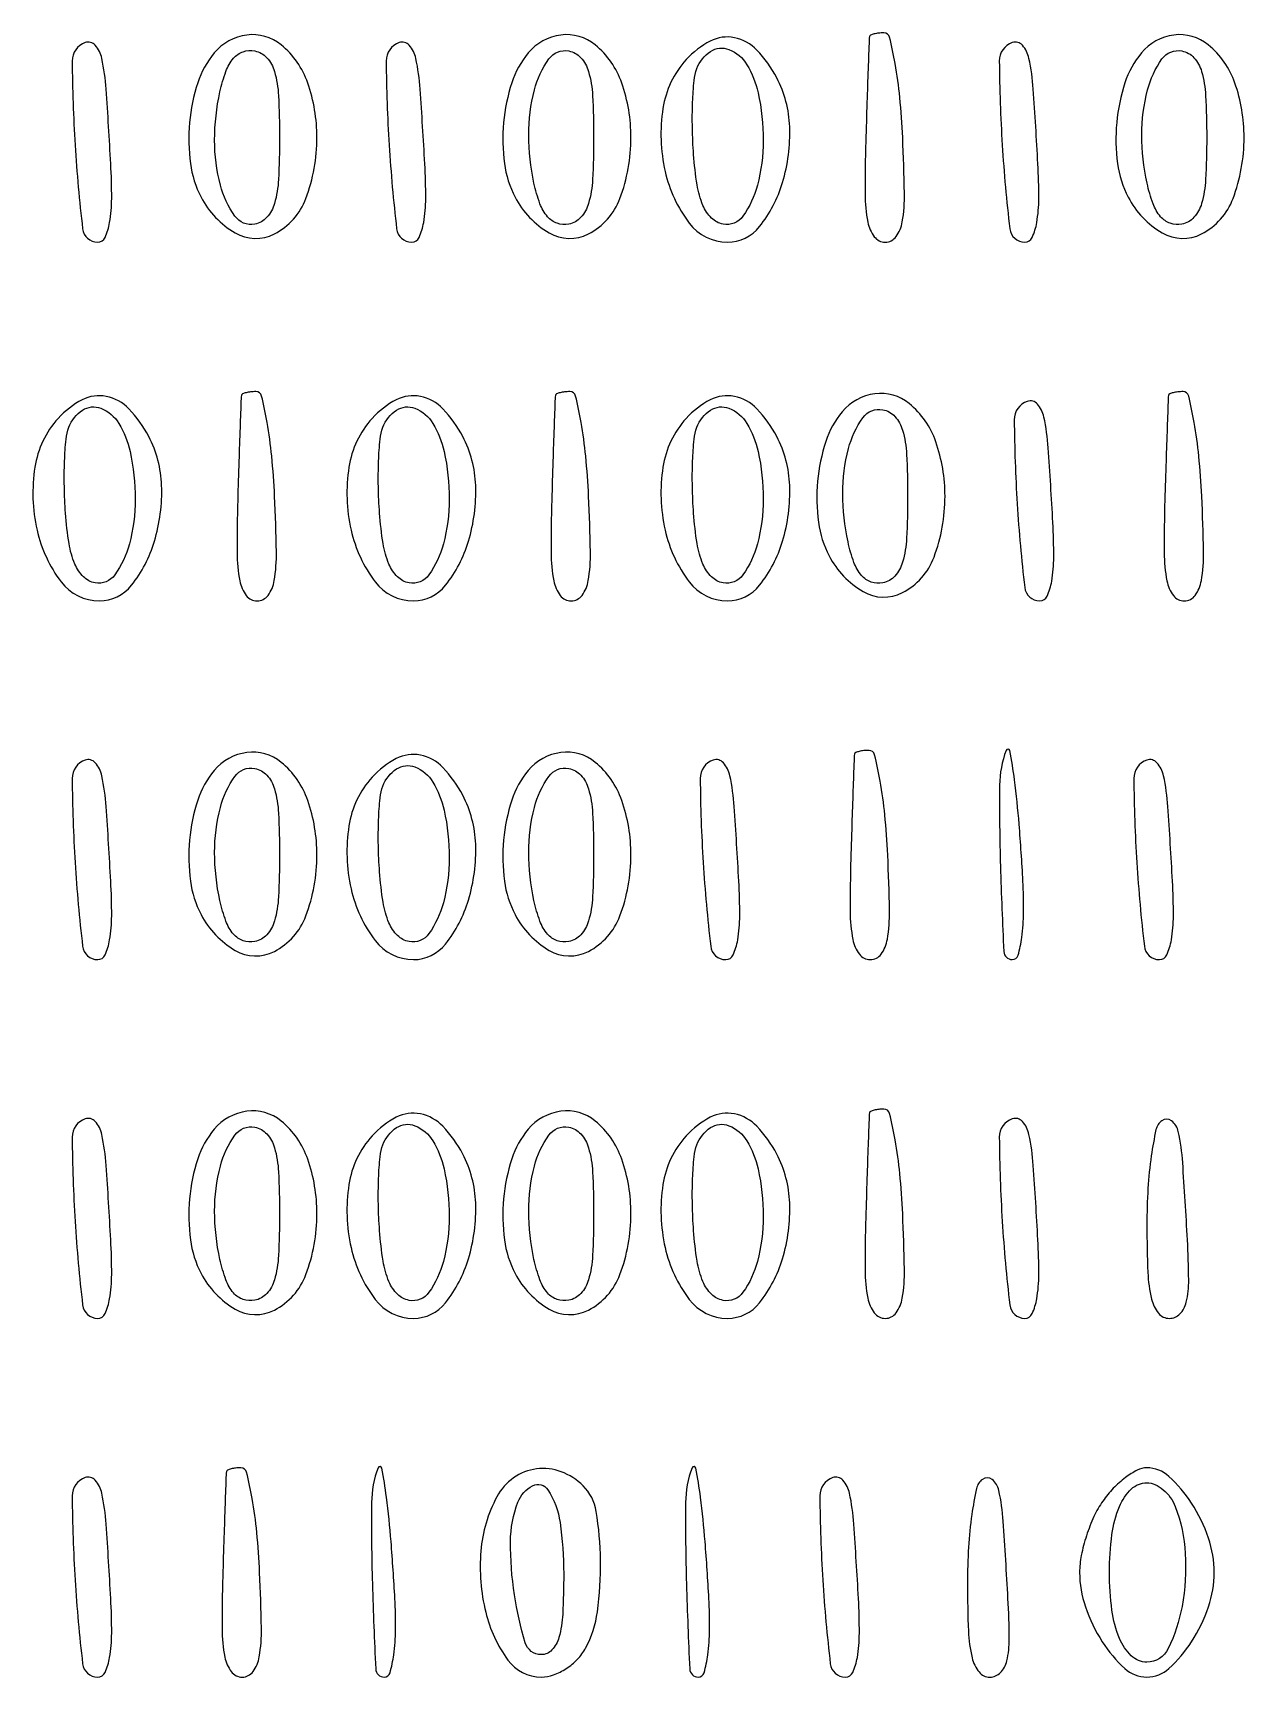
# Model space of a CAD drawing. Extents: x 3 to 461, y 1 to 447.
# Drawn here: x 3 to 84, y 121 to 231 of the extents above; entities that cross this region are included whole.
import ezdxf

# ---------------------------------------------------------------- set-up
doc = ezdxf.new("R2010")
doc.units = 0

msp = doc.modelspace()

# ---------------------------------------------------------------- linework, layer by layer
for points in [[(6.5, 230.346807, 0.322756), (5.629225, 229.118613, 0.013709), (5.826833, 223.488755, 0.013518), (6.329002, 217.895218, 0.380316), (7.335327, 216.999378, 0.293132), (7.829433, 217.315913, 0.066457), (8.135998, 218.313894, 0.040687), (8.271923, 219.928477, 0.014401), (8.211239, 222.249378, 0.003469), (7.902462, 227.233127, 0.034877), (7.614867, 229.295715, 0.129863), (7.175309, 230.168494, 0.302673)], [(15.128383, 229.654692, 0.094502), (14.029005, 227.662605, 0.056296), (13.480181, 225.001153, 0.055896), (13.537255, 222.255785, 0.087426), (14.249263, 220.008858, 0.141095), (16.527863, 217.619235, 0.256504), (19.150066, 217.549324, 0.186428), (21.262851, 219.926188, 0.089745), (22, 224, 0.083882), (21.383884, 227.646661, 0.137736), (19.606715, 230.197571, 0.207897), (17.303572, 230.856354, 0.188878)], [(27.5, 230.346807, 0.322756), (26.629225, 229.118613, 0.013709), (26.826833, 223.488755, 0.013518), (27.329002, 217.895218, 0.380316), (28.335327, 216.999378, 0.293132), (28.829433, 217.315913, 0.066457), (29.135998, 218.313894, 0.040687), (29.271923, 219.928477, 0.014401), (29.211239, 222.249378, 0.003469), (28.902462, 227.233127, 0.034877), (28.614867, 229.295715, 0.129863), (28.175309, 230.168494, 0.302673)], [(36.128383, 229.654692, 0.094502), (35.029005, 227.662605, 0.056296), (34.480181, 225.001153, 0.055896), (34.537255, 222.255785, 0.087426), (35.249263, 220.008858, 0.141095), (37.527863, 217.619235, 0.256504), (40.150066, 217.549324, 0.186428), (42.262851, 219.926188, 0.089745), (43, 224, 0.083882), (42.383884, 227.646661, 0.137736), (40.606715, 230.197571, 0.207897), (38.303572, 230.856354, 0.188878)], [(46.688493, 229.208283, 0.146573), (45.136518, 225.949737, 0.094226), (45.281883, 221.735413, 0.106996), (46.895251, 218.268519, 0.234686), (49.448984, 217, 0.229487), (51.59742, 218.040897, 0.094441), (53.130897, 220.98537, 0.08186), (53.613628, 224.722252, 0.112064), (52.750737, 227.991142, 0.070025), (51.423297, 229.846215, 0.154137), (49.912836, 230.679258, 0.170459), (48.30555, 230.453521, 0.089746)], [(51.5, 227, -0.054125), (51.846857, 223.802643, -0.06511), (51.454802, 220.806647, -0.088961), (50.488179, 218.740628, -0.293799), (49.158318, 218.202959, -0.150415), (48.3844, 218.611687, -0.097019), (47.813491, 219.459076, -0.060694), (47.421332, 220.832132, -0.021306), (47.186912, 222.873031, -0.013057), (47.106103, 224.642233, -0.014399), (47.121982, 226.356317, -0.013886), (47.218065, 227.813788, -0.068308), (47.405527, 228.614404, -0.156254), (48.323686, 229.758186, -0.244706), (49.551104, 229.886804, -0.164407), (50.752888, 228.871529, -0.081989)], [(58.948969, 230.75, 0.041225), (58.925395, 230.552751, 0.000213), (58.854482, 228.590464, 0.000953), (58.778922, 226.355126, 0.000604), (58.698969, 223.749453, 0.008385), (58.654197, 220.223465, 0.046603), (58.837795, 218.340736, 0.113805), (59.271336, 217.361997, 0.235737), (60, 216.9972, 0.240193), (60.728644, 217.367617, 0.11645), (61.143782, 218.357314, 0.045576), (61.287215, 220.286166, 0.007631), (61.167941, 223.997747, 0.012277), (60.97449, 226.682188, 0.020043), (60.663779, 228.943088, 0.014965), (60.294937, 230.703073, 0.34652), (59.917941, 231, 0.025607), (59.562603, 230.98179, 0.037541), (59.254655, 230.926562, 0.042043), (59.026543, 230.846759, 0.241769)], [(68.5, 230.346807, 0.322756), (67.629225, 229.118613, 0.013709), (67.826833, 223.488755, 0.013518), (68.329002, 217.895218, 0.380316), (69.335327, 216.999378, 0.293132), (69.829433, 217.315913, 0.066457), (70.135998, 218.313894, 0.040687), (70.271923, 219.928477, 0.014401), (70.211239, 222.249378, 0.003469), (69.902462, 227.233127, 0.034877), (69.614867, 229.295715, 0.129863), (69.175309, 230.168494, 0.302673)], [(77.128383, 229.654692, 0.094502), (76.029005, 227.662605, 0.056296), (75.480181, 225.001153, 0.055896), (75.537255, 222.255785, 0.087426), (76.249263, 220.008858, 0.141095), (78.527863, 217.619235, 0.256504), (81.150066, 217.549324, 0.186428), (83.262851, 219.926188, 0.089745), (84, 224, 0.083882), (83.383884, 227.646661, 0.137736), (81.606715, 230.197571, 0.207897), (79.303572, 230.856354, 0.188878)], [(19.5, 224, -0.012749), (19.428621, 221.201057, -0.057027), (19.159655, 219.585016, -0.114121), (18.64899, 218.663679, -0.163219), (17.841682, 218.208027, -0.294654), (16.507853, 218.745168, -0.089595), (15.543156, 220.814921, -0.065138), (15.157413, 223.827485, -0.053417), (15.512227, 227.055668, -0.033266), (15.910571, 228.426945, -0.089246), (16.420073, 229.30206, -0.134895), (17.06031, 229.737601, -0.130598), (17.841682, 229.791973, -0.163219), (18.64899, 229.336321, -0.114121), (19.159655, 228.414984, -0.057027), (19.428621, 226.798943, -0.012749)], [(40.5, 224, -0.012749), (40.428621, 221.201057, -0.057027), (40.159655, 219.585016, -0.114121), (39.64899, 218.663679, -0.163219), (38.841682, 218.208027, -0.130598), (38.06031, 218.262399, -0.134895), (37.420073, 218.69794, -0.089246), (36.910571, 219.573055, -0.033266), (36.512227, 220.944332, -0.053417), (36.157413, 224.172515, -0.065138), (36.543156, 227.185079, -0.089595), (37.507853, 229.254832, -0.294654), (38.841682, 229.791973, -0.163219), (39.64899, 229.336321, -0.114121), (40.159655, 228.414984, -0.057027), (40.428621, 226.798943, -0.012749)], [(81.5, 224, -0.012749), (81.428621, 221.201057, -0.057027), (81.159655, 219.585016, -0.114121), (80.64899, 218.663679, -0.163219), (79.841682, 218.208027, -0.130598), (79.06031, 218.262399, -0.134895), (78.420073, 218.69794, -0.089246), (77.910571, 219.573055, -0.033266), (77.512227, 220.944332, -0.053417), (77.157413, 224.172515, -0.065138), (77.543156, 227.185079, -0.089595), (78.507853, 229.254832, -0.294654), (79.841682, 229.791973, -0.163219), (80.64899, 229.336321, -0.114121), (81.159655, 228.414984, -0.057027), (81.428621, 226.798943, -0.012749)], [(16.948969, 206.75, 0.041225), (16.925395, 206.552751, 0.000213), (16.854482, 204.590464, 0.000953), (16.778922, 202.355126, 0.000604), (16.698969, 199.749453, 0.008385), (16.654197, 196.223465, 0.046603), (16.837795, 194.340736, 0.113805), (17.271336, 193.361997, 0.235737), (18, 192.9972, 0.240193), (18.728644, 193.367617, 0.11645), (19.143782, 194.357314, 0.045576), (19.287215, 196.286166, 0.007631), (19.167941, 199.997747, 0.012277), (18.97449, 202.682188, 0.020043), (18.663779, 204.943088, 0.014965), (18.294937, 206.703073, 0.34652), (17.917941, 207, 0.025607), (17.562603, 206.98179, 0.037541), (17.254655, 206.926562, 0.042043), (17.026543, 206.846759, 0.241769)], [(37.948969, 206.75, 0.041225), (37.925395, 206.552751, 0.000213), (37.854482, 204.590464, 0.000953), (37.778922, 202.355126, 0.000604), (37.698969, 199.749453, 0.008385), (37.654197, 196.223465, 0.046603), (37.837795, 194.340736, 0.113805), (38.271336, 193.361997, 0.235737), (39, 192.9972, 0.240193), (39.728644, 193.367617, 0.11645), (40.143782, 194.357314, 0.045576), (40.287215, 196.286166, 0.007631), (40.167941, 199.997747, 0.012277), (39.97449, 202.682188, 0.020043), (39.663779, 204.943088, 0.014965), (39.294937, 206.703073, 0.34652), (38.917941, 207, 0.025607), (38.562603, 206.98179, 0.037541), (38.254655, 206.926562, 0.042043), (38.026543, 206.846759, 0.241769)], [(57.128383, 205.654692, 0.094502), (56.029005, 203.662605, 0.056296), (55.480181, 201.001153, 0.055896), (55.537255, 198.255785, 0.087426), (56.249263, 196.008858, 0.141095), (58.527863, 193.619235, 0.256504), (61.150066, 193.549324, 0.186428), (63.262851, 195.926188, 0.089745), (64, 200, 0.083882), (63.383884, 203.646661, 0.137736), (61.606715, 206.197571, 0.207897), (59.303572, 206.856354, 0.188878)], [(78.948969, 206.75, 0.041225), (78.925395, 206.552751, 0.000213), (78.854482, 204.590464, 0.000953), (78.778922, 202.355126, 0.000604), (78.698969, 199.749453, 0.008385), (78.654197, 196.223465, 0.046603), (78.837795, 194.340736, 0.113805), (79.271336, 193.361997, 0.235737), (80, 192.9972, 0.240193), (80.728644, 193.367617, 0.11645), (81.143782, 194.357314, 0.045576), (81.287215, 196.286166, 0.007631), (81.167941, 199.997747, 0.012277), (80.97449, 202.682188, 0.020043), (80.663779, 204.943088, 0.014965), (80.294937, 206.703073, 0.34652), (79.917941, 207, 0.025607), (79.562603, 206.98179, 0.037541), (79.254655, 206.926562, 0.042043), (79.026543, 206.846759, 0.241769)], [(4.688493, 205.208283, 0.146573), (3.136518, 201.949737, 0.094226), (3.281883, 197.735413, 0.106996), (4.895251, 194.268519, 0.234686), (7.448984, 193, 0.229487), (9.59742, 194.040897, 0.094441), (11.130897, 196.98537, 0.08186), (11.613628, 200.722252, 0.112064), (10.750737, 203.991142, 0.070025), (9.423297, 205.846215, 0.154137), (7.912836, 206.679258, 0.170459), (6.30555, 206.453521, 0.089746)], [(9.5, 203, -0.054125), (9.846857, 199.802643, -0.06511), (9.454802, 196.806647, -0.088961), (8.488179, 194.740628, -0.293799), (7.158318, 194.202959, -0.150415), (6.3844, 194.611687, -0.097019), (5.813491, 195.459076, -0.060694), (5.421332, 196.832132, -0.021306), (5.186912, 198.873031, -0.013057), (5.106103, 200.642233, -0.014399), (5.121982, 202.356317, -0.013886), (5.218065, 203.813788, -0.068308), (5.405527, 204.614404, -0.156254), (6.323686, 205.758186, -0.244706), (7.551104, 205.886804, -0.164407), (8.752888, 204.871529, -0.081989)], [(25.688493, 205.208283, 0.146573), (24.136518, 201.949737, 0.094226), (24.281883, 197.735413, 0.106996), (25.895251, 194.268519, 0.234686), (28.448984, 193, 0.229487), (30.59742, 194.040897, 0.094441), (32.130897, 196.98537, 0.08186), (32.613628, 200.722252, 0.112064), (31.750737, 203.991142, 0.070025), (30.423297, 205.846215, 0.154137), (28.912836, 206.679258, 0.170459), (27.30555, 206.453521, 0.089746)], [(30.5, 203, -0.054125), (30.846857, 199.802643, -0.06511), (30.454802, 196.806647, -0.088961), (29.488179, 194.740628, -0.293799), (28.158318, 194.202959, -0.150415), (27.3844, 194.611687, -0.097019), (26.813491, 195.459076, -0.060694), (26.421332, 196.832132, -0.021306), (26.186912, 198.873031, -0.013057), (26.106103, 200.642233, -0.014399), (26.121982, 202.356317, -0.013886), (26.218065, 203.813788, -0.068308), (26.405527, 204.614404, -0.156254), (27.323686, 205.758186, -0.244706), (28.551104, 205.886804, -0.164407), (29.752888, 204.871529, -0.081989)], [(46.688493, 205.208283, 0.146573), (45.136518, 201.949737, 0.094226), (45.281883, 197.735413, 0.106996), (46.895251, 194.268519, 0.234686), (49.448984, 193, 0.229487), (51.59742, 194.040897, 0.094441), (53.130897, 196.98537, 0.08186), (53.613628, 200.722252, 0.112064), (52.750737, 203.991142, 0.070025), (51.423297, 205.846215, 0.154137), (49.912836, 206.679258, 0.170459), (48.30555, 206.453521, 0.089746)], [(51.5, 203, -0.054125), (51.846857, 199.802643, -0.06511), (51.454802, 196.806647, -0.088961), (50.488179, 194.740628, -0.293799), (49.158318, 194.202959, -0.150415), (48.3844, 194.611687, -0.097019), (47.813491, 195.459076, -0.060694), (47.421332, 196.832132, -0.021306), (47.186912, 198.873031, -0.013057), (47.106103, 200.642233, -0.014399), (47.121982, 202.356317, -0.013886), (47.218065, 203.813788, -0.068308), (47.405527, 204.614404, -0.156254), (48.323686, 205.758186, -0.244706), (49.551104, 205.886804, -0.164407), (50.752888, 204.871529, -0.081989)], [(61.5, 200, -0.012749), (61.428621, 197.201057, -0.057027), (61.159655, 195.585016, -0.114121), (60.64899, 194.663679, -0.163219), (59.841682, 194.208027, -0.130598), (59.06031, 194.262399, -0.134895), (58.420073, 194.69794, -0.089246), (57.910571, 195.573055, -0.033266), (57.512227, 196.944332, -0.053417), (57.157413, 200.172515, -0.065138), (57.543156, 203.185079, -0.089595), (58.507853, 205.254832, -0.294654), (59.841682, 205.791973, -0.163219), (60.64899, 205.336321, -0.114121), (61.159655, 204.414984, -0.057027), (61.428621, 202.798943, -0.012749)], [(69.5, 206.346807, 0.322756), (68.629225, 205.118613, 0.013709), (68.826833, 199.488755, 0.013518), (69.329002, 193.895218, 0.380316), (70.335327, 192.999378, 0.293132), (70.829433, 193.315913, 0.066457), (71.135998, 194.313894, 0.040687), (71.271923, 195.928477, 0.014401), (71.211239, 198.249378, 0.003469), (70.902462, 203.233127, 0.034877), (70.614867, 205.295715, 0.129863), (70.175309, 206.168494, 0.302673)], [(15.128383, 181.654692, 0.094502), (14.029005, 179.662605, 0.056296), (13.480181, 177.001153, 0.055896), (13.537255, 174.255785, 0.087426), (14.249263, 172.008858, 0.141095), (16.527863, 169.619235, 0.256504), (19.150066, 169.549324, 0.186428), (21.262851, 171.926188, 0.089745), (22, 176, 0.083882), (21.383884, 179.646661, 0.137736), (19.606715, 182.197571, 0.207897), (17.303572, 182.856354, 0.188878)], [(25.688493, 181.208283, 0.146573), (24.136518, 177.949737, 0.094226), (24.281883, 173.735413, 0.106996), (25.895251, 170.268519, 0.234686), (28.448984, 169, 0.229487), (30.59742, 170.040897, 0.094441), (32.130897, 172.98537, 0.08186), (32.613628, 176.722252, 0.112064), (31.750737, 179.991142, 0.070025), (30.423297, 181.846215, 0.154137), (28.912836, 182.679258, 0.170459), (27.30555, 182.453521, 0.089746)], [(36.128383, 181.654692, 0.094502), (35.029005, 179.662605, 0.056296), (34.480181, 177.001153, 0.055896), (34.537255, 174.255785, 0.087426), (35.249263, 172.008858, 0.141095), (37.527863, 169.619235, 0.256504), (40.150066, 169.549324, 0.186428), (42.262851, 171.926188, 0.089745), (43, 176, 0.083882), (42.383884, 179.646661, 0.137736), (40.606715, 182.197571, 0.207897), (38.303572, 182.856354, 0.188878)], [(57.948969, 182.75, 0.041225), (57.925395, 182.552751, 0.000213), (57.854482, 180.590464, 0.000953), (57.778922, 178.355126, 0.000604), (57.698969, 175.749453, 0.008385), (57.654197, 172.223465, 0.046603), (57.837795, 170.340736, 0.113805), (58.271336, 169.361997, 0.235737), (59, 168.9972, 0.240193), (59.728644, 169.367617, 0.11645), (60.143782, 170.357314, 0.045576), (60.287215, 172.286166, 0.007631), (60.167941, 175.997747, 0.012277), (59.97449, 178.682188, 0.020043), (59.663779, 180.943088, 0.014965), (59.294937, 182.703073, 0.34652), (58.917941, 183, 0.025607), (58.562603, 182.98179, 0.037541), (58.254655, 182.926562, 0.042043), (58.026543, 182.846759, 0.241769)], [(68.085151, 183, 0.087437), (67.651789, 180.669279, 0.009757), (67.706602, 175.246725, 0.004642), (67.928602, 169.543378, 0.400147), (68.5, 168.998831, 0.336411), (68.886905, 169.292325, 0.034554), (69.13417, 170.489231, 0.030884), (69.256808, 172.168701, 0.016523), (69.211239, 174.249378, 0.005952), (68.955966, 178.062615, 0.012309), (68.647873, 181.032599, 0.015502), (68.335815, 182.978859, 0.757581)], [(6.5, 182.346807, 0.322756), (5.629225, 181.118613, 0.013709), (5.826833, 175.488755, 0.013518), (6.329002, 169.895218, 0.380316), (7.335327, 168.999378, 0.293132), (7.829433, 169.315913, 0.066457), (8.135998, 170.313894, 0.040687), (8.271923, 171.928477, 0.014401), (8.211239, 174.249378, 0.003469), (7.902462, 179.233127, 0.034877), (7.614867, 181.295715, 0.129863), (7.175309, 182.168494, 0.302673)], [(19.5, 176, -0.012749), (19.428621, 173.201057, -0.057027), (19.159655, 171.585016, -0.114121), (18.64899, 170.663679, -0.163219), (17.841682, 170.208027, -0.130598), (17.06031, 170.262399, -0.134895), (16.420073, 170.69794, -0.089246), (15.910571, 171.573055, -0.033266), (15.512227, 172.944332, -0.053417), (15.157413, 176.172515, -0.065138), (15.543156, 179.185079, -0.089595), (16.507853, 181.254832, -0.294654), (17.841682, 181.791973, -0.163219), (18.64899, 181.336321, -0.114121), (19.159655, 180.414984, -0.057027), (19.428621, 178.798943, -0.012749)], [(30.5, 179, -0.054125), (30.846857, 175.802643, -0.06511), (30.454802, 172.806647, -0.088961), (29.488179, 170.740628, -0.293799), (28.158318, 170.202959, -0.150415), (27.3844, 170.611687, -0.097019), (26.813491, 171.459076, -0.060694), (26.421332, 172.832132, -0.021306), (26.186912, 174.873031, -0.013057), (26.106103, 176.642233, -0.014399), (26.121982, 178.356317, -0.013886), (26.218065, 179.813788, -0.068308), (26.405527, 180.614404, -0.156254), (27.323686, 181.758186, -0.244706), (28.551104, 181.886804, -0.164407), (29.752888, 180.871529, -0.081989)], [(40.5, 176, -0.012749), (40.428621, 173.201057, -0.057027), (40.159655, 171.585016, -0.114121), (39.64899, 170.663679, -0.163219), (38.841682, 170.208027, -0.130598), (38.06031, 170.262399, -0.134895), (37.420073, 170.69794, -0.089246), (36.910571, 171.573055, -0.033266), (36.512227, 172.944332, -0.053417), (36.157413, 176.172515, -0.065138), (36.543156, 179.185079, -0.089595), (37.507853, 181.254832, -0.294654), (38.841682, 181.791973, -0.163219), (39.64899, 181.336321, -0.114121), (40.159655, 180.414984, -0.057027), (40.428621, 178.798943, -0.012749)], [(48.5, 182.346807, 0.322756), (47.629225, 181.118613, 0.013709), (47.826833, 175.488755, 0.013518), (48.329002, 169.895218, 0.380316), (49.335327, 168.999378, 0.293132), (49.829433, 169.315913, 0.066457), (50.135998, 170.313894, 0.040687), (50.271923, 171.928477, 0.014401), (50.211239, 174.249378, 0.003469), (49.902462, 179.233127, 0.034877), (49.614867, 181.295715, 0.129863), (49.175309, 182.168494, 0.302673)], [(77.5, 182.346807, 0.322756), (76.629225, 181.118613, 0.013709), (76.826833, 175.488755, 0.013518), (77.329002, 169.895218, 0.380316), (78.335327, 168.999378, 0.293132), (78.829433, 169.315913, 0.066457), (79.135998, 170.313894, 0.040687), (79.271923, 171.928477, 0.014401), (79.211239, 174.249378, 0.003469), (78.902462, 179.233127, 0.034877), (78.614867, 181.295715, 0.129863), (78.175309, 182.168494, 0.302673)], [(15.128383, 157.654692, 0.094502), (14.029005, 155.662605, 0.056296), (13.480181, 153.001153, 0.055896), (13.537255, 150.255785, 0.087426), (14.249263, 148.008858, 0.141095), (16.527863, 145.619235, 0.256504), (19.150066, 145.549324, 0.186428), (21.262851, 147.926188, 0.089745), (22, 152, 0.083882), (21.383884, 155.646661, 0.137736), (19.606715, 158.197571, 0.207897), (17.303572, 158.856354, 0.188878)], [(25.688493, 157.208283, 0.146573), (24.136518, 153.949737, 0.094226), (24.281883, 149.735413, 0.106996), (25.895251, 146.268519, 0.234686), (28.448984, 145, 0.229487), (30.59742, 146.040897, 0.094441), (32.130897, 148.98537, 0.08186), (32.613628, 152.722252, 0.112064), (31.750737, 155.991142, 0.070025), (30.423297, 157.846215, 0.154137), (28.912836, 158.679258, 0.170459), (27.30555, 158.453521, 0.089746)], [(36.128383, 157.654692, 0.094502), (35.029005, 155.662605, 0.056296), (34.480181, 153.001153, 0.055896), (34.537255, 150.255785, 0.087426), (35.249263, 148.008858, 0.141095), (37.527863, 145.619235, 0.256504), (40.150066, 145.549324, 0.186428), (42.262851, 147.926188, 0.089745), (43, 152, 0.083882), (42.383884, 155.646661, 0.137736), (40.606715, 158.197571, 0.207897), (38.303572, 158.856354, 0.188878)], [(46.688493, 157.208283, 0.146573), (45.136518, 153.949737, 0.094226), (45.281883, 149.735413, 0.106996), (46.895251, 146.268519, 0.234686), (49.448984, 145, 0.229487), (51.59742, 146.040897, 0.094441), (53.130897, 148.98537, 0.08186), (53.613628, 152.722252, 0.112064), (52.750737, 155.991142, 0.070025), (51.423297, 157.846215, 0.154137), (49.912836, 158.679258, 0.170459), (48.30555, 158.453521, 0.089746)], [(58.948969, 158.75, 0.041225), (58.925395, 158.552751, 0.000213), (58.854482, 156.590464, 0.000953), (58.778922, 154.355126, 0.000604), (58.698969, 151.749453, 0.008385), (58.654197, 148.223465, 0.046603), (58.837795, 146.340736, 0.113805), (59.271336, 145.361997, 0.235737), (60, 144.9972, 0.240193), (60.728644, 145.367617, 0.11645), (61.143782, 146.357314, 0.045576), (61.287215, 148.286166, 0.007631), (61.167941, 151.997747, 0.012277), (60.97449, 154.682188, 0.020043), (60.663779, 156.943088, 0.014965), (60.294937, 158.703073, 0.34652), (59.917941, 159, 0.025607), (59.562603, 158.98179, 0.037541), (59.254655, 158.926562, 0.042043), (59.026543, 158.846759, 0.241769)], [(6.5, 158.346807, 0.322756), (5.629225, 157.118613, 0.013709), (5.826833, 151.488755, 0.013518), (6.329002, 145.895218, 0.380316), (7.335327, 144.999378, 0.293132), (7.829433, 145.315913, 0.066457), (8.135998, 146.313894, 0.040687), (8.271923, 147.928477, 0.014401), (8.211239, 150.249378, 0.003469), (7.902462, 155.233127, 0.034877), (7.614867, 157.295715, 0.129863), (7.175309, 158.168494, 0.302673)], [(19.5, 152, -0.012749), (19.428621, 149.201057, -0.057027), (19.159655, 147.585016, -0.114121), (18.64899, 146.663679, -0.163219), (17.841682, 146.208027, -0.130598), (17.06031, 146.262399, -0.134895), (16.420073, 146.69794, -0.089246), (15.910571, 147.573055, -0.033266), (15.512227, 148.944332, -0.053417), (15.157413, 152.172515, -0.065138), (15.543156, 155.185079, -0.089595), (16.507853, 157.254832, -0.294654), (17.841682, 157.791973, -0.163219), (18.64899, 157.336321, -0.114121), (19.159655, 156.414984, -0.057027), (19.428621, 154.798943, -0.012749)], [(30.5, 155, -0.054125), (30.846857, 151.802643, -0.06511), (30.454802, 148.806647, -0.088961), (29.488179, 146.740628, -0.293799), (28.158318, 146.202959, -0.150415), (27.3844, 146.611687, -0.097019), (26.813491, 147.459076, -0.060694), (26.421332, 148.832132, -0.021306), (26.186912, 150.873031, -0.013057), (26.106103, 152.642233, -0.014399), (26.121982, 154.356317, -0.013886), (26.218065, 155.813788, -0.068308), (26.405527, 156.614404, -0.156254), (27.323686, 157.758186, -0.244706), (28.551104, 157.886804, -0.164407), (29.752888, 156.871529, -0.081989)], [(40.5, 152, -0.012749), (40.428621, 149.201057, -0.057027), (40.159655, 147.585016, -0.114121), (39.64899, 146.663679, -0.163219), (38.841682, 146.208027, -0.130598), (38.06031, 146.262399, -0.134895), (37.420073, 146.69794, -0.089246), (36.910571, 147.573055, -0.033266), (36.512227, 148.944332, -0.053417), (36.157413, 152.172515, -0.065138), (36.543156, 155.185079, -0.089595), (37.507853, 157.254832, -0.294654), (38.841682, 157.791973, -0.163219), (39.64899, 157.336321, -0.114121), (40.159655, 156.414984, -0.057027), (40.428621, 154.798943, -0.012749)], [(51.5, 155, -0.054125), (51.846857, 151.802643, -0.06511), (51.454802, 148.806647, -0.088961), (50.488179, 146.740628, -0.293799), (49.158318, 146.202959, -0.150415), (48.3844, 146.611687, -0.097019), (47.813491, 147.459076, -0.060694), (47.421332, 148.832132, -0.021306), (47.186912, 150.873031, -0.013057), (47.106103, 152.642233, -0.014399), (47.121982, 154.356317, -0.013886), (47.218065, 155.813788, -0.068308), (47.405527, 156.614404, -0.156254), (48.323686, 157.758186, -0.244706), (49.551104, 157.886804, -0.164407), (50.752888, 156.871529, -0.081989)], [(68.5, 158.346807, 0.322756), (67.629225, 157.118613, 0.013709), (67.826833, 151.488755, 0.013518), (68.329002, 145.895218, 0.380316), (69.335327, 144.999378, 0.293132), (69.829433, 145.315913, 0.066457), (70.135998, 146.313894, 0.040687), (70.271923, 147.928477, 0.014401), (70.211239, 150.249378, 0.003469), (69.902462, 155.233127, 0.034877), (69.614867, 157.295715, 0.129863), (69.175309, 158.168494, 0.302673)], [(78.5, 158.224355, 0.184699), (78.107947, 157.624161, 0.017745), (77.79375, 155.876306, 0.020716), (77.572865, 153.69568, 0.014882), (77.5, 151.248177, 0.009975), (77.56348, 148.066693, 0.048945), (77.809934, 146.288372, 0.111046), (78.273479, 145.344973, 0.227219), (79, 144.997555, 0.202174), (79.708203, 145.296787, 0.137198), (80.133048, 146.07564, 0.058818), (80.296213, 147.56433, 0.011652), (80.211239, 150.249378, 0.003302), (79.892537, 155.421329, 0.035821), (79.601458, 157.49047, 0.175802), (79.149353, 158.212521, 0.334226)], [(6.5, 134.346807, 0.322756), (5.629225, 133.118613, 0.013709), (5.826833, 127.488755, 0.013518), (6.329002, 121.895218, 0.380316), (7.335327, 120.999378, 0.293132), (7.829433, 121.315913, 0.066457), (8.135998, 122.313894, 0.040687), (8.271923, 123.928477, 0.014401), (8.211239, 126.249378, 0.003469), (7.902462, 131.233127, 0.034877), (7.614867, 133.295715, 0.129863), (7.175309, 134.168494, 0.302673)], [(15.948969, 134.75, 0.041225), (15.925395, 134.552751, 0.000213), (15.854482, 132.590464, 0.000953), (15.778922, 130.355126, 0.000604), (15.698969, 127.749453, 0.008385), (15.654197, 124.223465, 0.046603), (15.837795, 122.340736, 0.113805), (16.271336, 121.361997, 0.235737), (17, 120.9972, 0.240193), (17.728644, 121.367617, 0.11645), (18.143782, 122.357314, 0.045576), (18.287215, 124.286166, 0.007631), (18.167941, 127.997747, 0.012277), (17.97449, 130.682188, 0.020043), (17.663779, 132.943088, 0.014965), (17.294937, 134.703073, 0.34652), (16.917941, 135, 0.025607), (16.562603, 134.98179, 0.037541), (16.254655, 134.926562, 0.042043), (16.026543, 134.846759, 0.241769)], [(26.085151, 135, 0.087437), (25.651789, 132.669279, 0.009757), (25.706602, 127.246725, 0.004642), (25.928602, 121.543378, 0.400147), (26.5, 120.998831, 0.336411), (26.886905, 121.292325, 0.034554), (27.13417, 122.489231, 0.030884), (27.256808, 124.168701, 0.016523), (27.211239, 126.249378, 0.005952), (26.955966, 130.062615, 0.012309), (26.647873, 133.032599, 0.015502), (26.335815, 134.978859, 0.757581)], [(34.035184, 133.065741, 0.102467), (32.961603, 129.430656, 0.081153), (33.285668, 125.336995, 0.096792), (34.767299, 122.139596, 0.240451), (37, 121, 0.087112), (37.814841, 121.14305, 0.057687), (38.666888, 121.568188, 0.056109), (39.425485, 122.194495, 0.069395), (39.964816, 122.934259, 0.089), (40.755213, 125.369292, 0.037893), (40.963495, 128.803088, 0.036114), (40.675941, 132.08613, 0.157748), (39.8, 133.8, 0.10819), (38.338635, 134.736392, 0.120833), (36.679399, 134.926055, 0.123406), (35.146845, 134.32765, 0.115908)], [(47.085151, 135, 0.087437), (46.651789, 132.669279, 0.009757), (46.706602, 127.246725, 0.004642), (46.928602, 121.543378, 0.400147), (47.5, 120.998831, 0.336411), (47.886905, 121.292325, 0.034554), (48.13417, 122.489231, 0.030884), (48.256808, 124.168701, 0.016523), (48.211239, 126.249378, 0.005952), (47.955966, 130.062615, 0.012309), (47.647873, 133.032599, 0.015502), (47.335815, 134.978859, 0.757581)], [(56.5, 134.346807, 0.322756), (55.629225, 133.118613, 0.013709), (55.826833, 127.488755, 0.013518), (56.329002, 121.895218, 0.380316), (57.335327, 120.999378, 0.293132), (57.829433, 121.315913, 0.066457), (58.135998, 122.313894, 0.040687), (58.271923, 123.928477, 0.014401), (58.211239, 126.249378, 0.003469), (57.902462, 131.233127, 0.034877), (57.614867, 133.295715, 0.129863), (57.175309, 134.168494, 0.302673)], [(66.5, 134.224355, 0.184699), (66.107947, 133.624161, 0.017745), (65.79375, 131.876306, 0.020716), (65.572865, 129.69568, 0.014882), (65.5, 127.248177, 0.009975), (65.56348, 124.066693, 0.048945), (65.809934, 122.288372, 0.111046), (66.273479, 121.344973, 0.227219), (67, 120.997555, 0.202174), (67.708203, 121.296787, 0.137198), (68.133048, 122.07564, 0.058818), (68.296213, 123.56433, 0.011652), (68.211239, 126.249378, 0.003302), (67.892537, 131.421329, 0.035821), (67.601458, 133.49047, 0.175802), (67.149353, 134.212521, 0.334226)], [(74.556704, 132.777494, 0.044665), (73.960362, 131.740155, 0.029378), (73.457282, 130.457321, 0.029541), (73.112573, 129.139961, 0.049256), (73, 128, 0.08296), (73.384051, 125.701247, 0.060137), (74.517914, 123.361199, 0.064438), (76.022747, 121.574726, 0.187674), (77.5, 121, 0.187674), (78.977253, 121.574726, 0.064438), (80.482086, 123.361199, 0.060137), (81.615949, 125.701247, 0.08296), (82, 128, 0.08296), (81.615949, 130.298753, 0.060137), (80.482086, 132.638801, 0.064438), (78.977253, 134.425274, 0.187674), (77.5, 135, 0.118749), (76.858798, 134.845537, 0.043522), (76.063438, 134.347139, 0.040112), (75.254788, 133.627905, 0.038184)], [(38.5, 127.916667, -0.012409), (38.432981, 125.216686, -0.055186), (38.180769, 123.652778, -0.119089), (37.714204, 122.813188, -0.209622), (37, 122.5, -0.330718), (35.93144, 123.293583, -0.035307), (35.205859, 126.498684, -0.039267), (34.943035, 130.065474, -0.090614), (35.437438, 132.697562, -0.183417), (36.423445, 133.801104, -0.387822), (37.444309, 133.528284, -0.10731), (38.255965, 131.344995, -0.035546)], [(79.393011, 132.418213, -0.077848), (80.067957, 129.267426, -0.058914), (79.848321, 125.732228, -0.066921), (78.930747, 122.900765, -0.288574), (77.5, 122, -0.193661), (76.457969, 122.419329, -0.103071), (75.660311, 123.584745, -0.067458), (75.15885, 125.469182, -0.031352), (75, 128, -0.031352), (75.15885, 130.530818, -0.067458), (75.660311, 132.415255, -0.103071), (76.457969, 133.580671, -0.193661), (77.5, 134, -0.108103), (78.036953, 133.882535, -0.066431), (78.586556, 133.53535, -0.061865), (79.064978, 133.022986, -0.065386)]]:
    msp.add_lwpolyline(points, format="xyb", close=True)

doc.saveas('drawing.dxf')
